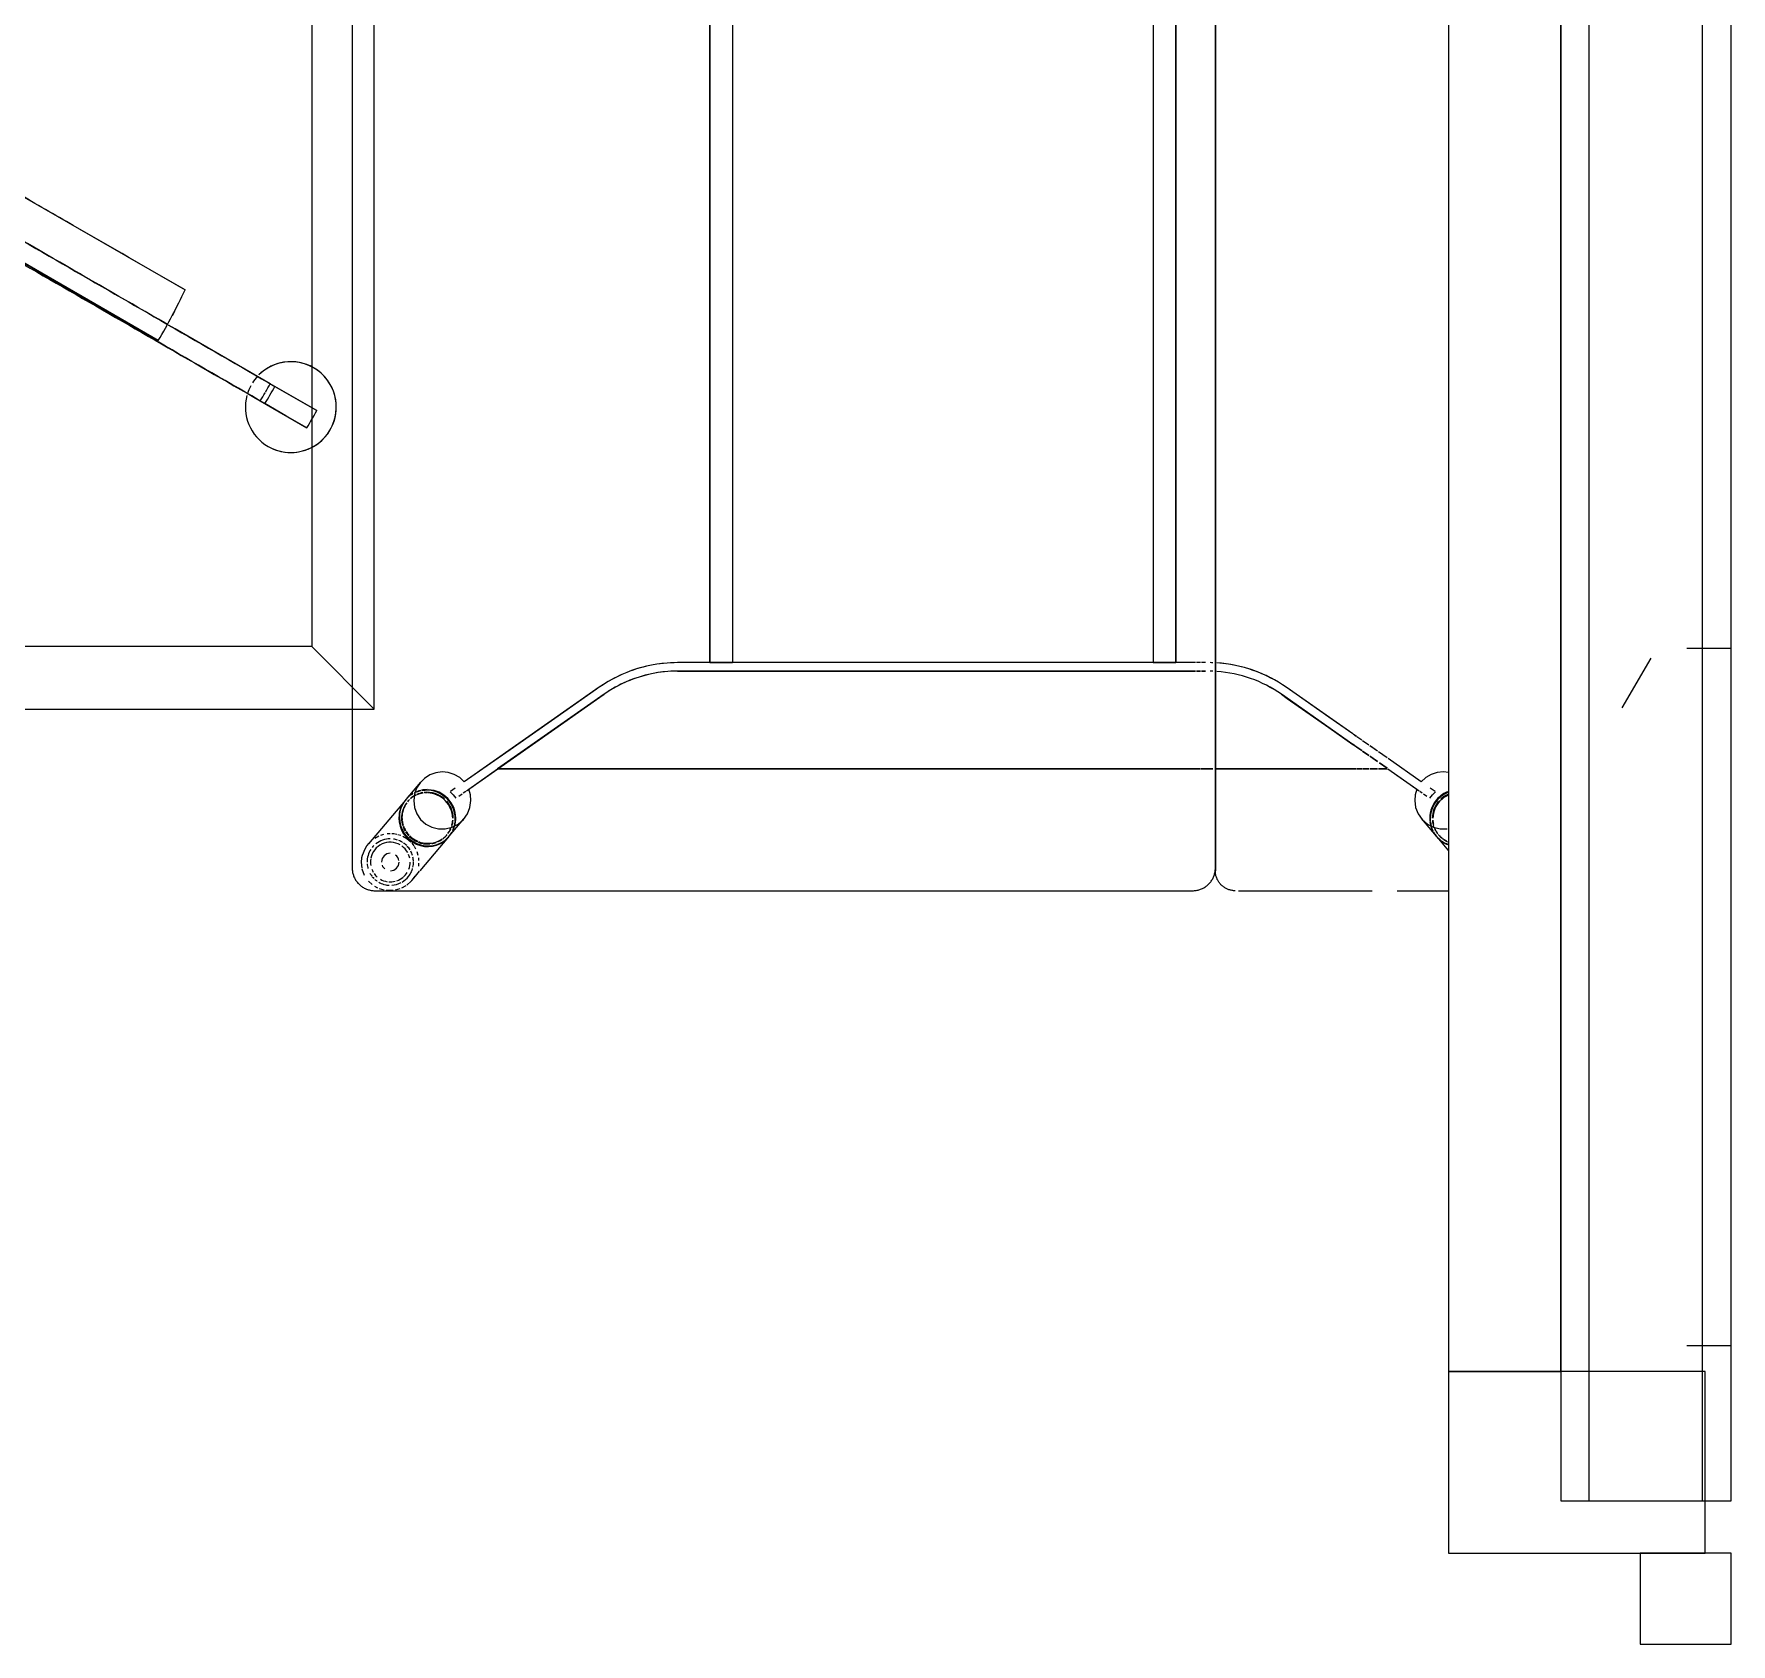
# Model space of a CAD drawing. Header units: inches. Extents: x -2349 to 1043, y -456 to 2193.
# Drawn here: x 877.56 to 914.92, y -121.75 to -86.3 of the extents above; entities that cross this region are included whole.
import ezdxf

# ---------------------------------------------------------------- set-up
doc = ezdxf.new("R2010")
doc.units = ezdxf.units.IN
doc.header["$MEASUREMENT"] = 0
for name, color, linetype, lineweight in [('A-GENM', 13, 'Continuous', 9), ('A-WALL', 113, 'Continuous', 13), ('A-WALL-PATT', 111, 'Continuous', 13), ('I-FURN', 30, 'Continuous', 9), ('I-WALL', 2, 'Continuous', 13)]:
    doc.layers.add(name, color=color, linetype=linetype, lineweight=lineweight)
pattern_1 = [(0, (0, 0), (30.72, 7.68), [1.267, -21.773, 1.267, -21.773, -122.88]), (0, (0, 0), (30.72, 7.68), [-46.08, 1.267, -44.813, 1.267, -21.773, -53.76]), (0, (0, 0), (30.72, 7.68), [-115.2, 1.267, -14.093, 1.267, -37.133]), (120, (11.52, 3.84), (-22.011075, 22.7643), [1.267, -21.773, 1.267, -21.773, -122.88]), (120, (11.52, 3.84), (-22.011075, 22.7643), [-46.08, 1.267, -44.813, 1.267, -21.773, -53.76]), (120, (11.52, 3.84), (-22.011075, 22.7643), [-115.2, 1.267, -14.093, 1.267, -37.133]), (240, (15.36, 19.2), (-8.708925, -30.4443), [1.267, -21.773, 1.267, -21.773, -122.88]), (240, (15.36, 19.2), (-8.708925, -30.4443), [-46.08, 1.267, -44.813, 1.267, -21.773, -53.76]), (240, (15.36, 19.2), (-8.708925, -30.4443), [-115.2, 1.267, -14.093, 1.267, -37.133])]

# ---------------------------------------------------------------- blocks, each defined once
blk = doc.blocks.new('Walls 3 - Walls 3-7742273-7TH FLOOR POWER _ SIGNAL')
at = {"layer": 'A-WALL'}
for p, q in [((914.347, -115.752), (908.699, -115.752)), ((908.699, -115.752), (908.699, -119.752)), ((914.347, -119.752), (914.347, -115.752)), ((908.699, -119.752), (914.347, -119.752))]:
    blk.add_line(p, q, dxfattribs=at)
blk = doc.blocks.new('Walls 4 - Walls 3-7962883-7TH FLOOR POWER _ SIGNAL')
at = {"layer": 'A-WALL'}
for p, q in [((908.699, -52.664), (908.699, -115.752)), ((911.167, -115.752), (911.167, -52.664)), ((908.699, -115.752), (911.167, -115.752))]:
    blk.add_line(p, q, dxfattribs=at)
blk = doc.blocks.new('train - train-8151835-7TH FLOOR POWER _ SIGNAL')
at = {"layer": 'A-GENM', "lineweight": 20}
for p, q in [((914.917, -119.752), (912.917, -119.752)), ((912.917, -119.752), (912.917, -121.752)), ((914.917, -121.752), (914.917, -119.752)), ((912.917, -121.752), (914.917, -121.752))]:
    blk.add_line(p, q, dxfattribs=at)
blk = doc.blocks.new('HighTower_Tombolo_2SeatSofa - HT3620-V69-7TH FLOOR POWER _ SIGNAL')
at = {"layer": 'I-FURN'}
for p, q in [((23.816, 10.086), (23.741, 9.979)), ((23.816, 10.086), (23.741, 9.979)), ((24.418, 9.788), (24.798, 10.11)), ((24.762, 10.153), (24.775, 10.165)), ((24.812, 10.121), (25.118, 10.381)), ((26, 9.247), (26, 10.381)), ((23.603, 9.781), (23.089, 9.048)), ((23.603, 9.781), (23.089, 9.048)), ((23.317, 9.047), (23.798, 9.733)), ((23.763, 9.684), (23.798, 9.733)), ((23.806, 9.745), (23.847, 9.803)), ((23.806, 9.745), (23.847, 9.803)), ((23.863, 9.826), (23.915, 9.901)), ((23.863, 9.826), (23.916, 9.901)), ((23.317, 9.047), (23.763, 9.684)), ((23.074, 9.026), (22.942, 8.838)), ((23.074, 9.026), (22.942, 8.838)), ((23.184, 8.857), (23.303, 9.026)), ((23.303, 9.026), (23.184, 8.857)), ((23.317, 8.835), (23.317, 9.026)), ((23.317, 9.026), (23.317, 8.835)), ((22.795, 8.628), (22.697, 8.488)), ((22.795, 8.628), (22.697, 8.488)), ((22.927, 8.816), (22.81, 8.649)), ((22.927, 8.816), (22.817, 8.659)), ((22.925, 8.487), (23.024, 8.628)), ((23.024, 8.628), (22.925, 8.486)), ((23.156, 8.816), (23.037, 8.647)), ((23.046, 8.659), (23.156, 8.816)), ((23.317, 8.645), (23.317, 8.816)), ((23.317, 8.816), (23.317, 8.645)), ((23.317, 8.484), (23.317, 8.628)), ((23.317, 8.628), (23.317, 8.484)), ((26, 5.756), (26, 8.7)), ((22.548, 8.275), (21.521, 6.808)), ((22.777, 8.275), (21.674, 6.7)), ((22.548, 8.275), (22.178, 7.746)), ((22.601, 8.351), (22.554, 8.284)), ((22.601, 8.35), (22.554, 8.284)), ((22.684, 8.47), (22.61, 8.364)), ((22.685, 8.47), (22.611, 8.365)), ((22.829, 8.35), (22.782, 8.283)), ((22.783, 8.284), (22.83, 8.351)), ((22.839, 8.364), (22.914, 8.47)), ((22.913, 8.47), (22.839, 8.363)), ((23.317, 8.361), (23.317, 8.47)), ((23.317, 8.47), (23.317, 8.361)), ((23.317, 8.281), (23.317, 8.35)), ((23.317, 8.35), (23.317, 8.281)), ((23.317, 5.274), (23.317, 8.275)), ((23.317, 8.275), (23.317, 5.274)), ((22.178, 7.746), (21.535, 6.828)), ((21.535, 6.828), (21.521, 6.808)), ((21.674, 6.7), (21.764, 6.828)), ((0.438, 5.248), (25.562, 5.248)), ((25.5, 5.248), (0.5, 5.248)), ((20.978, 5.029), (20.978, 4.942)), ((20.978, 5.029), (20.978, 4.942)), ((20.978, 4.923), (20.978, 4.831)), ((20.978, 4.923), (20.978, 4.831)), ((21.166, 5.029), (21.166, 4.942)), ((21.166, 4.942), (21.166, 5.029)), ((21.166, 4.923), (21.166, 4.83)), ((21.166, 4.83), (21.166, 4.923)), ((23.317, 5.126), (23.317, 5.189)), ((23.317, 5.189), (23.317, 5.126)), ((23.317, 5.037), (23.317, 5.119)), ((23.317, 5.119), (23.317, 5.037)), ((23.317, 4.933), (23.317, 5.029)), ((23.317, 5.029), (23.317, 4.933)), ((23.317, 4.82), (23.317, 4.923)), ((23.317, 4.923), (23.317, 4.82)), ((20.978, 4.81), (20.978, -6.592)), ((20.978, 4.81), (20.978, 4.375)), ((21.166, 4.81), (21.166, -6.592)), ((21.166, -6.592), (21.166, 4.81)), ((23.317, -10.552), (23.317, 4.81)), ((23.317, 4.81), (23.317, -10.552)), ((26, -13.252), (26, 4.748)), ((20.978, 4.375), (0.5, 4.375)), ((0.5, 4.375), (20.978, 4.375)), ((20.978, 4.375), (20.978, 3.875)), ((20.978, 4.375), (20.978, 3.875)), ((20.978, 3.875), (20.978, 4.375)), ((0.5, 3.875), (20.978, 3.875)), ((0.5, 3.875), (20.978, 3.875)), ((20.978, 3.875), (20.978, -5.379)), ((0.5, -5.379), (20.978, -5.379)), ((0.5, -5.379), (20.978, -5.379)), ((20.978, -5.379), (20.978, -5.879)), ((20.978, -5.879), (20.978, -5.379)), ((20.978, -5.379), (20.978, -5.879)), ((20.978, -5.879), (0.5, -5.879)), ((0.5, -5.879), (20.978, -5.879)), ((20.978, -5.879), (20.978, -6.592)), ((21.674, -8.205), (23.317, -10.552)), ((21.791, -8.372), (21.674, -8.205)), ((21.521, -8.313), (23.603, -11.286)), ((21.521, -8.313), (21.562, -8.372)), ((22.434, -9.29), (21.791, -8.372)), ((23.073, -10.203), (22.434, -9.29)), ((22.845, -10.203), (23.603, -11.286)), ((23.798, -11.238), (23.073, -10.203)), ((23.763, -11.188), (23.317, -10.552)), ((23.798, -11.238), (23.763, -11.188)), ((23.741, -11.484), (23.816, -11.591)), ((23.741, -11.484), (23.816, -11.591)), ((23.847, -11.308), (23.806, -11.249)), ((23.847, -11.308), (23.806, -11.25)), ((23.915, -11.406), (23.863, -11.331)), ((23.916, -11.406), (23.863, -11.331)), ((24.798, -11.615), (24.418, -11.292)), ((24.775, -11.67), (24.762, -11.658)), ((25.559, -12.259), (24.812, -11.626)), ((23.61, -12.246), (23.991, -12.568)), ((25.135, -12.33), (25.219, -12.304)), ((25.279, -12.294), (25.336, -12.289)), ((25.394, -12.289), (25.459, -12.296)), ((25.676, -12.358), (25.569, -12.267)), ((24.004, -12.58), (24.966, -13.394)), ((24.027, -12.525), (24.041, -12.536)), ((24.759, -12.749), (24.78, -12.685)), ((24.799, -12.641), (24.85, -12.552)), ((24.852, -12.551), (24.925, -12.465)), ((24.951, -12.44), (25.008, -12.396)), ((25.018, -12.39), (25.076, -12.356)), ((25.773, -12.441), (25.681, -12.362)), ((25.682, -12.376), (25.771, -12.439)), ((25.773, -12.441), (25.788, -12.453)), ((25.788, -12.453), (25.874, -12.547)), ((25.889, -12.568), (25.944, -12.668)), ((24.743, -12.984), (24.739, -12.915)), ((24.74, -12.876), (24.743, -12.832)), ((24.743, -12.832), (24.754, -12.771)), ((24.777, -13.124), (24.757, -13.059)), ((25.959, -12.703), (25.989, -12.808)), ((25.989, -13.046), (25.959, -13.149)), ((25.996, -12.851), (25.996, -13.003)), ((24.841, -13.252), (24.793, -13.163)), ((24.951, -13.382), (24.889, -13.318)), ((25.01, -13.429), (24.951, -13.382)), ((25.866, -13.313), (25.788, -13.395)), ((25.944, -13.185), (25.907, -13.254)), ((0.5, -13.752), (22, -13.752)), ((22, -13.752), (25.5, -13.752)), ((25.369, -13.546), (25.275, -13.538)), ((25.5, -13.535), (25.369, -13.546)), ((25.663, -13.479), (25.528, -13.529))]:
    blk.add_line(p, q, dxfattribs=at)
at = {"layer": 'I-FURN', "flags": 128}
for points in [[(23.396, 10.381), (23.383, 10.27), (23.396, 10.132), (23.438, 10), (23.508, 9.881), (23.603, 9.781)], [(23.963, 9.968), (23.887, 10.025), (23.821, 10.093)], [(24.014, 9.635), (24.165, 9.656), (24.307, 9.712), (24.432, 9.8), (24.533, 9.915), (24.604, 10.05), (24.64, 10.198), (24.64, 10.35)], [(23.763, 9.684), (23.886, 9.647), (24.014, 9.635)], [(21.764, 6.828), (22.407, 7.746), (22.777, 8.275)], [(25.999, 5.65), (25.997, 5.633), (25.994, 5.615), (25.991, 5.598), (25.987, 5.581), (25.983, 5.564), (25.978, 5.547), (25.972, 5.531), (25.965, 5.515), (25.958, 5.499), (25.951, 5.483), (25.942, 5.468), (25.933, 5.453), (25.924, 5.438), (25.913, 5.424), (25.903, 5.41), (25.891, 5.397), (25.88, 5.384), (25.867, 5.371), (25.855, 5.359), (25.841, 5.348), (25.828, 5.337), (25.813, 5.327), (25.799, 5.317), (25.784, 5.308)], [(26, 5.685), (26, 5.668), (25.999, 5.65)], [(26, 4.748), (26, 4.768), (25.998, 4.788), (25.996, 4.807), (25.994, 4.827), (25.99, 4.847), (25.986, 4.866), (25.981, 4.886), (25.975, 4.905), (25.968, 4.924), (25.961, 4.942), (25.952, 4.961), (25.943, 4.978), (25.934, 4.996), (25.924, 5.013), (25.913, 5.03), (25.901, 5.046), (25.889, 5.062), (25.876, 5.077), (25.862, 5.092), (25.848, 5.106), (25.834, 5.12), (25.819, 5.133), (25.803, 5.145), (25.787, 5.157), (25.77, 5.168), (25.753, 5.179), (25.736, 5.189), (25.718, 5.198), (25.7, 5.206), (25.681, 5.214), (25.662, 5.22), (25.643, 5.227), (25.624, 5.232), (25.605, 5.237), (25.585, 5.24), (25.565, 5.243), (25.545, 5.246), (25.525, 5.247), (25.505, 5.248), (25.5, 5.248)], [(25.753, 5.291), (25.737, 5.284), (25.721, 5.277), (25.705, 5.271), (25.688, 5.266), (25.671, 5.261), (25.654, 5.257), (25.637, 5.254), (25.62, 5.251), (25.602, 5.249), (25.585, 5.248), (25.567, 5.248), (25.562, 5.248)], [(25.784, 5.308), (25.769, 5.299), (25.753, 5.291)], [(21.562, -8.372), (22.205, -9.29), (22.845, -10.203)], [(24.014, -11.14), (23.886, -11.151), (23.763, -11.188)], [(24.014, -12.398), (24.165, -12.382), (24.307, -12.331), (24.432, -12.246), (24.533, -12.134), (24.604, -12.001), (24.64, -11.855), (24.64, -11.703), (24.604, -11.555), (24.533, -11.42), (24.432, -11.305), (24.307, -11.217), (24.165, -11.161), (24.014, -11.14)], [(23.603, -11.286), (23.508, -11.386), (23.438, -11.505), (23.396, -11.637), (23.383, -11.775), (23.402, -11.912), (23.45, -12.043), (23.526, -12.161), (23.626, -12.259), (23.744, -12.334), (23.876, -12.381), (24.014, -12.398)], [(23.82, -11.597), (23.886, -11.529), (23.962, -11.472)], [(25.268, -13.537), (25.219, -13.526), (25.076, -13.47), (25.013, -13.431)], [(25.5, -13.752), (25.52, -13.752), (25.54, -13.751), (25.56, -13.749), (25.58, -13.746), (25.599, -13.742), (25.619, -13.738), (25.638, -13.733), (25.657, -13.727), (25.676, -13.72), (25.695, -13.713), (25.713, -13.705), (25.731, -13.696), (25.748, -13.686), (25.766, -13.676), (25.782, -13.665), (25.799, -13.653), (25.814, -13.641), (25.83, -13.628), (25.844, -13.615), (25.859, -13.601), (25.872, -13.586), (25.885, -13.571), (25.898, -13.555), (25.91, -13.539), (25.921, -13.523), (25.931, -13.506), (25.941, -13.488), (25.95, -13.47), (25.958, -13.452), (25.966, -13.434), (25.973, -13.415), (25.979, -13.396), (25.984, -13.376), (25.989, -13.357), (25.993, -13.337), (25.996, -13.318), (25.998, -13.298), (25.999, -13.278), (26, -13.258), (26, -13.252)]]:
    blk.add_lwpolyline(points, dxfattribs=at)
at = {"layer": 'I-FURN'}
for centre, radius, start, end in [((23.978, 5.087), 3, 145, 176.2945), ((23.978, 5.087), 3, 145, 156.6667), ((23.978, 5.087), 2.813, 145, 176.0569), ((23.978, 5.087), 2.812, 145, 176.0569), ((23.978, 5.087), 3, 156.6667, 176.2945), ((23.978, 5.087), 3, 178.0386, 179.134), ((23.978, 5.087), 3, 178.0386, 179.134), ((23.978, 5.087), 2.812, 177.9078, 179.087), ((23.978, 5.087), 2.813, 177.9078, 179.087), ((23.978, -6.592), 3, 180, 215), ((23.978, -6.592), 3, 180, 203.3333), ((23.978, -6.592), 2.813, 180, 215), ((23.978, -6.592), 2.813, 180, 191.6667), ((23.978, -6.592), 2.813, 191.6667, 215), ((23.978, -6.592), 3, 203.3333, 215), ((25.369, -12.914), 0.511, 147.8197, 158.4415), ((25.369, -12.914), 0.511, 147.8197, 158.4415), ((25.369, -12.914), 0.437, 150, 258.7947), ((25.369, -12.914), 0.511, 135, 145.4765), ((25.369, -12.914), 0.511, 135, 145.4765), ((25.369, -12.914), 0.437, 118.4432, 144.2913), ((25.369, -12.914), 0.511, 121.419, 133.338), ((25.369, -12.914), 0.511, 121.419, 133.338), ((25.369, -12.914), 0.511, 106.5628, 117.6882), ((25.369, -12.914), 0.511, 106.5628, 117.6882), ((25.369, -12.914), 0.437, 101.1599, 112.5807), ((25.369, -12.914), 0.511, 91.6872, 101.7838), ((25.369, -12.914), 0.511, 91.6872, 101.7838), ((25.369, -12.914), 0.511, 77.7173, 90), ((25.369, -12.914), 0.511, 77.7173, 90), ((25.369, -12.914), 0.437, 69.2985, 90), ((25.369, -12.914), 0.511, 66.339, 73.7554), ((25.369, -12.914), 0.511, 66.339, 73.7554), ((25.369, -12.914), 0.511, 51.8789, 65.3738), ((25.369, -12.914), 0.511, 51.8789, 65.3738), ((25.369, -12.914), 0.437, 41.42, 58.7234), ((25.369, -12.914), 0.511, 30.7406, 51.3527), ((25.369, -12.914), 0.511, 30.7406, 51.3527), ((25.369, -12.914), 0.437, 19.4463, 40.8654), ((25.369, -12.914), 0.511, 3.6321, 27.7535), ((25.369, -12.914), 0.511, 3.6321, 27.7535), ((25.369, -12.914), 0.511, 180, 218.2517), ((25.369, -12.914), 0.511, 180, 218.2517), ((25.369, -12.914), 0.511, 161.8889, 171.901), ((25.369, -12.914), 0.511, 161.8889, 171.901), ((25.369, -12.914), 0.193, 180, 270), ((25.369, -12.914), 0.193, 180, 270), ((25.369, -12.914), 0.193, 99.2798, 143.4137), ((25.369, -12.914), 0.193, 99.2798, 143.4137), ((25.369, -12.914), 0.193, 0.496, 90), ((25.369, -12.914), 0.193, 0.496, 90), ((25.369, -12.914), 0.193, 291.6596, 322.1145), ((25.369, -12.914), 0.193, 291.6596, 322.1145), ((25.369, -12.914), 0.437, 330, 351.0676), ((25.369, -12.914), 0.437, 355.4512, 14.298), ((25.369, -12.914), 0.511, 330.255, 343.9273), ((25.369, -12.914), 0.511, 330.255, 343.9273), ((25.369, -12.914), 0.511, 345.7021, 357.3359), ((25.369, -12.914), 0.511, 345.7021, 357.3359), ((25.369, -12.914), 0.511, 225, 231.2506), ((25.369, -12.914), 0.511, 225, 231.2506), ((25.369, -12.914), 0.511, 236.8586, 270), ((25.369, -12.914), 0.511, 236.8586, 270), ((25.369, -12.914), 0.437, 260.1687, 270), ((25.369, -12.914), 0.437, 270, 279.8313), ((25.369, -12.914), 0.511, 273.971, 286.2446), ((25.369, -12.914), 0.511, 273.971, 286.2446), ((25.369, -12.914), 0.437, 290.7015, 300.6094), ((25.369, -12.914), 0.511, 298.2328, 306.9686), ((25.369, -12.914), 0.511, 298.2328, 306.9686), ((25.369, -12.914), 0.437, 305.6778, 318.58), ((25.369, -12.914), 0.511, 309.3892, 315), ((25.369, -12.914), 0.511, 309.3892, 315), ((25.369, -12.914), 0.511, 317.8684, 325.019), ((25.369, -12.914), 0.511, 317.8684, 325.019)]:
    blk.add_arc(centre, radius, start, end, dxfattribs=at)
for centre, major_axis, start_param, end_param in [((24.394, 10.587), (-0.404, 0.477), 1.244012, 1.661032), ((24.408, 10.598), (-0.404, 0.477), 1.264661, 2.44643), ((24.394, 10.587), (-0.367, 0.433), 1.28101, 1.601178), ((24.408, 10.598), (-0.367, 0.433), 1.303732, 1.657835), ((24.394, 10.587), (-0.404, 0.477), 1.661032, 2.44643), ((24.408, 10.598), (-0.367, 0.433), 1.661032, 2.419186), ((24.394, 10.587), (-0.367, 0.433), 1.727795, 2.44643), ((24.394, 10.587), (-0.367, 0.433), 2.855786, 2.944276), ((24.408, 10.598), (-0.367, 0.433), 2.836198, 2.934976), ((24.394, 10.587), (-0.367, 0.433), 2.97799, 3.08005), ((24.408, 10.598), (-0.367, 0.433), 2.972304, 3.071284), ((24.394, 10.587), (-0.404, 0.477), 2.954962, 3.110894), ((24.408, 10.598), (-0.404, 0.477), 2.949747, 3.11979), ((24.394, 10.587), (-0.367, 0.433), 3.141593, 3.349499), ((24.408, 10.598), (-0.367, 0.433), 3.141593, 3.231828), ((24.394, 10.587), (-0.404, 0.477), 3.141593, 3.231828), ((24.408, 10.598), (-0.367, 0.433), 3.231828, 3.364435), ((24.408, 10.598), (-0.404, 0.477), 3.141593, 3.231828), ((24.394, 10.587), (-0.404, 0.477), 3.231828, 3.648848), ((24.408, 10.598), (-0.404, 0.477), 3.231828, 3.628199), ((24.394, 10.587), (-0.367, 0.433), 3.405917, 3.559906), ((24.408, 10.598), (-0.367, 0.433), 3.411834, 3.575747), ((24.394, 10.587), (-0.404, 0.477), 2.44643, 2.560703), ((24.408, 10.598), (-0.404, 0.477), 2.44643, 2.527961), ((24.408, 10.598), (-0.367, 0.433), 2.500665, 2.661678), ((24.394, 10.587), (-0.367, 0.433), 2.532918, 2.772227), ((24.408, 10.598), (-0.404, 0.477), 2.547818, 2.883654), ((24.394, 10.587), (-0.404, 0.477), 2.579508, 2.893892), ((24.408, -12.103), (0.404, 0.477), 0.695163, 2.449637), ((24.394, -12.092), (0.404, 0.477), 0.695163, 2.232166), ((24.408, -12.103), (0.367, 0.433), 0.722406, 1.480561), ((24.394, -12.092), (0.367, 0.433), 0.695163, 1.413798), ((24.394, -12.092), (0.404, 0.477), 0.582454, 0.695163), ((24.408, -12.103), (0.404, 0.477), 0.6125, 0.695163), ((24.408, -12.103), (0.367, 0.433), 0.454816, 0.641636), ((24.394, -12.092), (0.367, 0.433), 0.364823, 0.607531), ((24.408, -12.103), (0.404, 0.477), 0.256958, 0.592434), ((24.394, -12.092), (0.404, 0.477), 0.248702, 0.563822), ((24.394, -12.092), (0.367, 0.433), 0.196129, 0.28241), ((24.408, -12.103), (0.367, 0.433), 0.20778, 0.308602), ((24.394, -12.092), (0.404, 0.477), 0.027133, 0.186687), ((24.408, -12.103), (0.404, 0.477), 0.025397, 0.191791), ((24.394, -12.092), (0.367, 0.433), 1.540414, 2.403179), ((24.408, -12.103), (0.367, 0.433), 1.483758, 2.243236), ((24.394, -12.092), (0.404, 0.477), 3.836755, 6.19295), ((24.408, -12.103), (0.404, 0.477), 3.836755, 6.19295), ((24.394, -12.092), (0.367, 0.433), 0.060122, 0.163522), ((24.408, -12.103), (0.367, 0.433), 0.071706, 0.169368), ((24.394, -12.092), (0.367, 0.433), 6.075279, 6.283185), ((24.408, -12.103), (0.367, 0.433), 6.19295, 6.283185), ((24.394, -12.092), (0.404, 0.477), 6.19295, 6.283185), ((24.408, -12.103), (0.404, 0.477), 6.19295, 6.283185), ((24.408, -12.103), (0.367, 0.433), 6.060343, 6.19295), ((24.394, -12.092), (0.367, 0.433), 5.27265, 6.018861), ((24.408, -12.103), (0.367, 0.433), 5.849031, 6.012944), ((24.408, -12.103), (0.367, 0.433), 5.596018, 5.765267), ((24.394, -12.092), (0.404, 0.477), 2.265959, 2.485436), ((24.394, -12.092), (0.404, 0.477), 2.518368, 2.759229), ((24.408, -12.103), (0.404, 0.477), 2.484905, 2.723643), ((24.394, -12.092), (0.367, 0.433), 2.455503, 2.70594), ((24.408, -12.103), (0.367, 0.433), 2.265959, 2.363785), ((24.408, -12.103), (0.367, 0.433), 2.41868, 2.666781), ((24.394, -12.092), (0.367, 0.433), 4.638594, 5.017915), ((24.408, -12.103), (0.367, 0.433), 4.629995, 5.026672), ((24.394, -12.092), (0.367, 0.433), 5.052216, 5.241076), ((24.408, -12.103), (0.367, 0.433), 5.049702, 5.247503), ((24.408, -12.103), (0.367, 0.433), 5.268702, 5.509528), ((24.394, -12.092), (0.404, 0.477), 2.815409, 2.911415), ((24.408, -12.103), (0.404, 0.477), 2.814615, 2.905839), ((24.394, -12.092), (0.367, 0.433), 2.725926, 2.975072), ((24.408, -12.103), (0.367, 0.433), 2.689306, 2.970107), ((24.394, -12.092), (0.404, 0.477), 2.964976, 3.051357), ((24.394, -12.092), (0.404, 0.477), 3.051357, 3.836755), ((24.408, -12.103), (0.404, 0.477), 3.051357, 3.141593), ((24.394, -12.092), (0.367, 0.433), 3.051357, 3.141593), ((24.408, -12.103), (0.367, 0.433), 3.051357, 3.141593), ((24.408, -12.103), (0.404, 0.477), 3.141593, 3.836755), ((24.394, -12.092), (0.367, 0.433), 3.221197, 3.836755), ((24.408, -12.103), (0.367, 0.433), 3.2205, 3.836755), ((24.394, -12.092), (0.367, 0.433), 3.836755, 3.937426), ((24.408, -12.103), (0.367, 0.433), 3.836755, 3.945362), ((24.394, -12.092), (0.367, 0.433), 3.964505, 4.15168), ((24.408, -12.103), (0.367, 0.433), 3.964186, 4.16017), ((24.394, -12.092), (0.367, 0.433), 4.187627, 4.37431), ((24.408, -12.103), (0.367, 0.433), 4.185158, 4.3808), ((24.394, -12.092), (0.367, 0.433), 4.413199, 4.602026), ((24.408, -12.103), (0.367, 0.433), 4.407833, 4.604965)]:
    blk.add_ellipse(centre, major_axis=major_axis, ratio=0.984702, start_param=start_param, end_param=end_param, dxfattribs=at)
blk = doc.blocks.new('HighTower_Spinal_MultiPurpose_Rectangle_SM - HighTower_Spinal_MultiPurpose_Rectangle_SM-V71-7TH FLOOR POWER _ SIGNAL')
at = {"layer": 'I-FURN'}
for p, q in [((-18.561, 11.277), (-18.561, -18.723)), ((-18.561, 11.277), (-18.561, -18.723)), ((-17.187, -17.349), (-17.187, 9.903)), ((-10.446, -13.969), (-5.061, -4.647)), ((-3.654, -4.714), (-9.331, -14.558)), ((-11.776, -16.215), (-12.368, -17.24)), ((-11.989, -17.459), (-11.397, -16.434)), ((-17.187, -17.349), (-18.561, -18.723)), ((28.066, -17.349), (-17.187, -17.349)), ((-18.561, -18.723), (29.439, -18.723)), ((-18.561, -18.723), (29.439, -18.723))]:
    blk.add_line(p, q, dxfattribs=at)
at = {"layer": 'I-FURN', "flags": 128}
for points in [[(-12.368, -17.24), (-12.101, -16.779), (-11.835, -16.318)], [(-11.456, -16.536), (-11.723, -16.997), (-11.989, -17.459)]]:
    blk.add_lwpolyline(points, dxfattribs=at)
at = {"layer": 'I-FURN'}
for centre, radius, start, end in [((-4.311, -3.723), 11.942, 239.087, 242.1139), ((-4.311, -3.723), 11.942, 239.087, 245.1408), ((-4.311, -3.723), 11.942, 242.122, 245.1408), ((-11.912, -16.888), 1, 75, 150), ((-11.912, -16.888), 1, 75, 150), ((-11.912, -16.888), 1, 62.1778, 72.6774), ((-11.912, -16.888), 1, 62.1778, 72.6774), ((-11.912, -16.888), 1, 47.3218, 57.8214), ((-11.912, -16.888), 1, 47.3218, 57.8214), ((-11.912, -16.888), 1, 150, 330), ((-11.912, -16.888), 1, 150, 180), ((-4.311, -3.723), 14.671, 239.144, 240.8526), ((-4.311, -3.723), 14.553, 239.137, 239.9577), ((-4.311, -3.723), 14.553, 240.0332, 240.8596), ((-11.912, -16.888), 1, 330, 45), ((-11.912, -16.888), 1, 15, 45), ((-11.912, -16.888), 1, 330, 15), ((-11.912, -16.888), 1, 180, 195), ((-11.912, -16.888), 1, 195, 210), ((-11.912, -16.888), 1, 210, 285), ((-4.311, -3.723), 15.736, 239.2019, 239.9937), ((-4.311, -3.723), 15.736, 239.2019, 240.7949), ((-4.311, -3.723), 15.736, 239.9984, 240.7949), ((-11.912, -16.888), 1, 315, 330), ((-11.912, -16.888), 1, 285, 300), ((-11.912, -16.888), 1, 300, 315)]:
    blk.add_arc(centre, radius, start, end, dxfattribs=at)
for points in [[(-11.835, -16.318), (-11.385, -15.538), (-10.485, -13.98), (-9.135, -11.641), (-7.786, -9.303), (-6.436, -6.965), (-5.536, -5.406), (-5.085, -4.627)], [(-8.721, -11.799), (-8.283, -11.04), (-7.845, -10.281), (-7.407, -9.522)], [(-10.059, -14.116), (-9.613, -13.344), (-9.167, -12.571), (-8.721, -11.799)], [(-10.09, -14.169), (-10.079, -14.151), (-10.069, -14.134), (-10.059, -14.116)], [(-10.106, -14.198), (-10.556, -14.978), (-11.006, -15.757), (-11.456, -16.536)], [(-11.397, -16.434), (-10.967, -15.689), (-10.537, -14.943), (-10.106, -14.198)]]:
    blk.add_open_spline(points, degree=3, dxfattribs=at)
for points, knots in [([(-5.061, -4.647), (-5.51, -5.424), (-6.407, -6.977), (-7.753, -9.308), (-9.099, -11.638), (-9.997, -13.192), (-10.446, -13.969)], [0.0000133, 0.0000133, 0.0000133, 0.0000133, 0.25, 0.5, 0.75, 1, 1, 1, 1]), ([(-4.707, -4.846), (-5.157, -5.625), (-6.057, -7.184), (-7.407, -9.522), (-8.751, -11.851), (-9.645, -13.4), (-10.09, -14.169)], [0, 0, 0, 0, 0.2, 0.4, 0.6, 0.7975042, 0.7975042, 0.7975042, 0.7975042]), ([(-9.331, -14.558), (-8.858, -13.739), (-8.149, -12.509), (-7.204, -10.87), (-6.258, -9.23), (-5.311, -7.587), (-4.365, -5.947), (-3.892, -5.127), (-3.656, -4.717)], [0, 0, 0, 0, 0.25, 0.375, 0.5, 0.75, 0.875, 1, 1, 1, 1]), ([(-7.786, -9.303), (-8.224, -10.062), (-9.108, -11.594), (-10.438, -13.897), (-11.33, -15.443), (-11.776, -16.215)], [0.4035501, 0.4035501, 0.4035501, 0.4035501, 0.6, 0.8, 1, 1, 1, 1])]:
    blk.add_open_spline(points, degree=3, knots=knots, dxfattribs=at)

msp = doc.modelspace()

# ---------------------------------------------------------------- hatches: boundary and pattern name
at = {"layer": 'A-WALL-PATT', "lineweight": 9}
h = msp.add_hatch(dxfattribs=at)
h.set_pattern_fill('FP_1', color=256, style=0, pattern_type=2)
h.set_pattern_definition(pattern_1)
h.paths.add_polyline_path([(914.917, -118.601), (914.917, -49.539), (914.292, -49.539), (914.292, -118.601)], flags=0)
h = msp.add_hatch(dxfattribs=at)
h.set_pattern_fill('FP_1', color=256, style=0, pattern_type=2)
h.set_pattern_definition(pattern_1)
h.paths.add_polyline_path([(914.292, -118.601), (914.292, -52.039), (911.792, -52.039), (911.792, -118.601)], flags=0)

# ---------------------------------------------------------------- linework, layer by layer
at = {"layer": 'A-WALL'}
for p, q in [((914.292, -118.601), (914.292, -49.539)), ((911.792, -118.601), (911.792, -52.039))]:
    msp.add_line(p, q, dxfattribs=at)
at = {"layer": 'I-WALL'}
for p, q in [((914.917, -118.601), (914.917, -48.914)), ((911.167, -52.664), (911.167, -118.601)), ((911.167, -118.601), (914.917, -118.601))]:
    msp.add_line(p, q, dxfattribs=at)

# ---------------------------------------------------------------- block references
at = {"layer": 'A-GENM'}
msp.add_blockref('train - train-8151835-7TH FLOOR POWER _ SIGNAL', (0, 0), dxfattribs=at)
at = {"layer": 'A-WALL', "lineweight": 9}
for name in ['Walls 4 - Walls 3-7962883-7TH FLOOR POWER _ SIGNAL', 'Walls 3 - Walls 3-7742273-7TH FLOOR POWER _ SIGNAL']:
    msp.add_blockref(name, (0, 0), dxfattribs=at)
at = {"layer": 'I-FURN'}
for name, p, rotation in [('HighTower_Spinal_MultiPurpose_Rectangle_SM - HighTower_Spinal_MultiPurpose_Rectangle_SM-V71-7TH FLOOR POWER _ SIGNAL', (866.328, -82.603), 90.00000000000006), ('HighTower_Tombolo_2SeatSofa - HT3620-V69-7TH FLOOR POWER _ SIGNAL', (898.318, -79.164), 270)]:
    msp.add_blockref(name, p, dxfattribs=dict(at, rotation=rotation))

doc.saveas('drawing.dxf')
